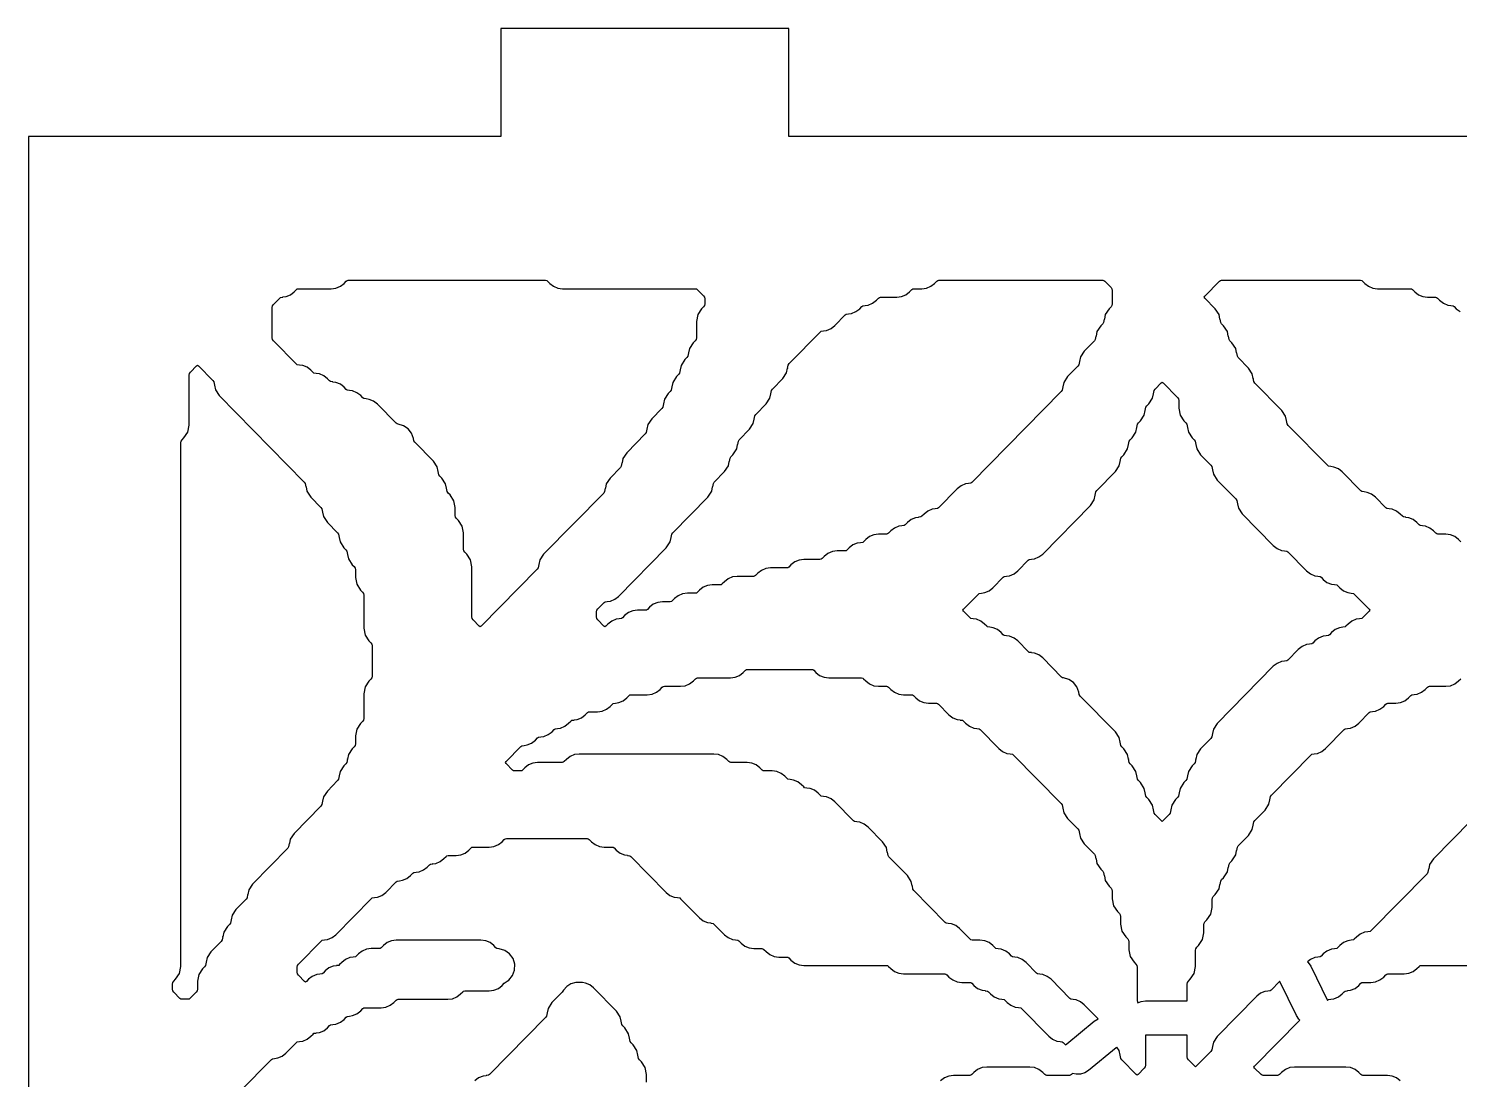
# Model space of a CAD drawing. Header units: millimetres. Extents: x 10 to 410, y 18 to 283.
# Drawn here: x 148 to 187.78, y 253.77 to 283 of the extents above; entities that cross this region are included whole.
import ezdxf

# ---------------------------------------------------------------- set-up
doc = ezdxf.new("R2010")
doc.units = ezdxf.units.MM
doc.layers.add('CUT', color=1, linetype='Continuous')

msp = doc.modelspace()

# ---------------------------------------------------------------- linework, layer by layer
at = {"layer": 'CUT'}
for points in [[(198.134, 280), (198.134, 283), (190.134, 283), (190.134, 280), (169.134, 280), (169.134, 283), (161.134, 283), (161.134, 280), (148, 280), (148, 160), (161.134, 160), (161.134, 157), (169.134, 157), (169.134, 160), (190.134, 160), (190.134, 157), (198.134, 157), (198.134, 160), (211.2679, 160), (211.2679, 280)], [(156.7719, 275.9142), (156.833, 275.9764), (156.8579, 275.9958), (156.8893, 276), (162.373, 276), (162.4043, 275.9958), (162.4293, 275.9764), (162.4904, 275.9142), (162.5945, 275.8331), (162.7162, 275.7821), (162.847, 275.7647), (166.5354, 275.7647), (166.5668, 275.7605), (166.5918, 275.7411), (166.7657, 275.5641), (166.7909, 275.5258), (166.7998, 275.4807), (166.7998, 275.3428), (166.7909, 275.2977), (166.7657, 275.2594), (166.7119, 275.2047), (166.6058, 275.0436), (166.5685, 274.8543), (166.5685, 274.4016), (166.5597, 274.3566), (166.5344, 274.3182), (166.4807, 274.2635), (166.3745, 274.1024), (166.3501, 273.9782), (166.3467, 273.9788), (166.3284, 273.886), (166.3032, 273.8476), (166.2494, 273.793), (166.1433, 273.6318), (166.1188, 273.5076), (166.1154, 273.5082), (166.0972, 273.4154), (166.0719, 273.377), (166.0182, 273.3224), (165.912, 273.1612), (165.8876, 273.037), (165.8842, 273.0377), (165.8659, 272.9448), (165.8407, 272.9064), (165.7869, 272.8518), (165.6808, 272.6906), (165.6564, 272.5664), (165.6529, 272.5671), (165.6347, 272.4742), (165.6094, 272.4359), (165.3245, 272.1459), (165.2183, 271.9848), (165.1939, 271.8605), (165.1905, 271.8612), (165.1722, 271.7683), (165.1469, 271.73), (164.6307, 271.2047), (164.5246, 271.0436), (164.5001, 270.9193), (164.4967, 270.92), (164.4785, 270.8272), (164.4532, 270.7888), (164.1682, 270.4988), (164.0621, 270.3377), (164.0376, 270.2135), (164.0342, 270.2141), (164.016, 270.1213), (163.9907, 270.0829), (162.3182, 268.3812), (162.2121, 268.2201), (162.1877, 268.0958), (162.1842, 268.0965), (162.166, 268.0036), (162.1407, 267.9653), (160.584, 266.3813), (160.5561, 266.3608), (160.5282, 266.3813), (160.359, 266.5535), (160.3337, 266.5919), (160.3249, 266.6369), (160.3249, 268.0307), (160.2876, 268.2201), (160.1815, 268.3812), (160.1278, 268.4359), (160.1025, 268.4742), (160.0936, 268.5193), (160.0936, 268.9719), (160.0564, 269.1612), (159.9502, 269.3224), (159.8965, 269.377), (159.8712, 269.4154), (159.8624, 269.4605), (159.8624, 269.6778), (159.8252, 269.8671), (159.719, 270.0283), (159.6653, 270.0829), (159.64, 270.1213), (159.6217, 270.2141), (159.6183, 270.2135), (159.5939, 270.3377), (159.4877, 270.4988), (159.434, 270.5535), (159.4088, 270.5919), (159.3905, 270.6847), (159.3871, 270.684), (159.3627, 270.8083), (159.2565, 270.9694), (158.7403, 271.4947), (158.715, 271.533), (158.7017, 271.6008), (158.6486, 271.7463), (158.5535, 271.8687), (158.4256, 271.956), (158.2771, 272), (158.2454, 272.0042), (158.2204, 272.0236), (157.6969, 272.5564), (157.5928, 272.6374), (157.4711, 272.6885), (157.3845, 272.7), (157.3847, 272.7015), (157.3204, 272.7101), (157.2954, 272.7295), (157.2344, 272.7916), (157.1303, 272.8727), (157.0086, 272.9238), (156.922, 272.9353), (156.9222, 272.9368), (156.8579, 272.9454), (156.833, 272.9648), (156.7719, 273.0269), (156.6678, 273.108), (156.5461, 273.1591), (156.4595, 273.1706), (156.4597, 273.1721), (156.3954, 273.1806), (156.3705, 273.2001), (156.3094, 273.2622), (156.2053, 273.3433), (156.0836, 273.3944), (155.997, 273.4059), (155.9972, 273.4074), (155.9329, 273.4159), (155.908, 273.4354), (155.8469, 273.4975), (155.7428, 273.5786), (155.6211, 273.6296), (155.5345, 273.6412), (155.5347, 273.6427), (155.4705, 273.6512), (155.4455, 273.6707), (154.8091, 274.3182), (154.7838, 274.3566), (154.775, 274.4016), (154.775, 275.2454), (154.7838, 275.2905), (154.8091, 275.3288), (154.983, 275.5058), (155.008, 275.5252), (155.0722, 275.5338), (155.072, 275.5353), (155.1586, 275.5468), (155.2803, 275.5979), (155.3844, 275.6789), (155.4455, 275.7411), (155.4705, 275.7605), (155.5018, 275.7647), (156.4153, 275.7647), (156.5461, 275.7821), (156.6678, 275.8331)], [(164.1772, 267.0762), (164.2989, 267.1273), (164.403, 267.2084), (165.7314, 268.56), (165.8376, 268.7211), (165.862, 268.8454), (165.8654, 268.8447), (165.8837, 268.9375), (165.9089, 268.9759), (166.8876, 269.9717), (166.9938, 270.1329), (167.0182, 270.2571), (167.0216, 270.2565), (167.0399, 270.3493), (167.0652, 270.3877), (167.3501, 270.6776), (167.4563, 270.8388), (167.4807, 270.963), (167.4841, 270.9623), (167.5024, 271.0552), (167.5277, 271.0936), (167.5814, 271.1482), (167.6875, 271.3094), (167.712, 271.4336), (167.7154, 271.4329), (167.7336, 271.5258), (167.7589, 271.5641), (168.0439, 271.8541), (168.15, 272.0152), (168.1745, 272.1395), (168.1779, 272.1388), (168.1961, 272.2317), (168.2214, 272.27), (168.5064, 272.56), (168.6125, 272.7211), (168.637, 272.8454), (168.6404, 272.8447), (168.6586, 272.9375), (168.6839, 272.9759), (168.9689, 273.2659), (169.075, 273.427), (169.0995, 273.5512), (169.1029, 273.5506), (169.1211, 273.6434), (169.1464, 273.6818), (170.014, 274.5646), (170.039, 274.5841), (170.1032, 274.5926), (170.103, 274.5941), (170.1896, 274.6056), (170.3113, 274.6567), (170.4154, 274.7378), (170.7078, 275.0352), (170.7327, 275.0546), (170.797, 275.0632), (170.7968, 275.0647), (170.8834, 275.0762), (171.0051, 275.1273), (171.1092, 275.2084), (171.1702, 275.2705), (171.1952, 275.2899), (171.2595, 275.2985), (171.2593, 275.3), (171.3459, 275.3115), (171.4676, 275.3626), (171.5717, 275.4436), (171.6327, 275.5058), (171.6577, 275.5252), (171.6891, 275.5294), (172.1401, 275.5294), (172.2709, 275.5468), (172.3926, 275.5979), (172.4967, 275.6789), (172.5577, 275.7411), (172.5827, 275.7605), (172.6141, 275.7647), (172.8338, 275.7647), (172.9646, 275.7821), (173.0863, 275.8331), (173.1904, 275.9142), (173.2515, 275.9764), (173.2764, 275.9958), (173.3078, 276), (177.8665, 276), (177.8979, 275.9958), (177.9229, 275.9764), (178.0967, 275.7994), (178.122, 275.7611), (178.1309, 275.716), (178.1309, 275.3428), (178.122, 275.2977), (178.0967, 275.2594), (178.043, 275.2047), (177.9369, 275.0436), (177.9124, 274.9193), (177.909, 274.92), (177.8908, 274.8272), (177.8655, 274.7888), (177.8118, 274.7341), (177.7056, 274.573), (177.6812, 274.4488), (177.6778, 274.4494), (177.6595, 274.3566), (177.6342, 274.3182), (177.3493, 274.0283), (177.2431, 273.8671), (177.2187, 273.7429), (177.2153, 273.7435), (177.197, 273.6507), (177.1717, 273.6123), (176.8868, 273.3224), (176.7806, 273.1612), (176.7562, 273.037), (176.7528, 273.0377), (176.7345, 272.9448), (176.7093, 272.9064), (174.2229, 270.3766), (174.1979, 270.3571), (174.1337, 270.3486), (174.1339, 270.3471), (174.0473, 270.3355), (173.9256, 270.2845), (173.8215, 270.2034), (173.2979, 269.6707), (173.2729, 269.6512), (173.2087, 269.6427), (173.2089, 269.6412), (173.1223, 269.6296), (173.0006, 269.5786), (172.8965, 269.4975), (172.8354, 269.4354), (172.8104, 269.4159), (172.7462, 269.4074), (172.7464, 269.4059), (172.6598, 269.3944), (172.5381, 269.3433), (172.434, 269.2622), (172.3729, 269.2001), (172.348, 269.1806), (172.2837, 269.1721), (172.2839, 269.1706), (172.1973, 269.1591), (172.0756, 269.108), (171.9715, 269.0269), (171.9104, 268.9648), (171.8855, 268.9454), (171.8541, 268.9412), (171.6344, 268.9412), (171.5036, 268.9238), (171.3819, 268.8727), (171.2778, 268.7916), (171.2167, 268.7295), (171.1917, 268.7101), (171.1275, 268.7015), (171.1277, 268.7), (171.0411, 268.6885), (170.9194, 268.6374), (170.8153, 268.5564), (170.7542, 268.4942), (170.7292, 268.4748), (170.6978, 268.4706), (170.4781, 268.4706), (170.3473, 268.4532), (170.2256, 268.4021), (170.1215, 268.3211), (170.0605, 268.2589), (170.0355, 268.2395), (170.0041, 268.2353), (169.5532, 268.2353), (169.4223, 268.2179), (169.3007, 268.1669), (169.1965, 268.0858), (169.1355, 268.0236), (169.1105, 268.0042), (169.0791, 268), (168.6282, 268), (168.4974, 267.9826), (168.3757, 267.9316), (168.2716, 267.8505), (168.2105, 267.7883), (168.1855, 267.7689), (168.1541, 267.7647), (167.7032, 267.7647), (167.5724, 267.7473), (167.4507, 267.6963), (167.3466, 267.6152), (167.2855, 267.553), (167.2605, 267.5336), (167.2291, 267.5294), (167.0094, 267.5294), (166.8786, 267.512), (166.7569, 267.461), (166.6528, 267.3799), (166.5918, 267.3177), (166.5668, 267.2983), (166.5354, 267.2941), (166.3157, 267.2941), (166.1849, 267.2767), (166.0632, 267.2257), (165.9591, 267.1446), (165.898, 267.0825), (165.873, 267.063), (165.8417, 267.0588), (165.622, 267.0588), (165.4912, 267.0414), (165.3695, 266.9904), (165.2654, 266.9093), (165.2043, 266.8472), (165.1793, 266.8277), (165.1479, 266.8235), (164.9282, 266.8235), (164.7974, 266.8061), (164.6757, 266.7551), (164.5716, 266.674), (164.5105, 266.6119), (164.4856, 266.5924), (164.4213, 266.5839), (164.4215, 266.5824), (164.3349, 266.5708), (164.2132, 266.5198), (164.1091, 266.4387), (164.0527, 266.3813), (164.0248, 266.3608), (163.9969, 266.3813), (163.8277, 266.5535), (163.8024, 266.5919), (163.7936, 266.6369), (163.7936, 266.7748), (163.8024, 266.8199), (163.8277, 266.8583), (164.0016, 267.0352), (164.0266, 267.0546), (164.0908, 267.0632), (164.0906, 267.0647)], [(152.2401, 271.5258), (152.2654, 271.5641), (152.3191, 271.6188), (152.4253, 271.7799), (152.4625, 271.9693), (152.4625, 273.3631), (152.4714, 273.4081), (152.4966, 273.4465), (152.6659, 273.6187), (152.6937, 273.6392), (152.7216, 273.6187), (153.1221, 273.2112), (153.1474, 273.1728), (153.1656, 273.08), (153.169, 273.0807), (153.1935, 272.9564), (153.2996, 272.7953), (155.6658, 270.3877), (155.6911, 270.3493), (155.7093, 270.2565), (155.7127, 270.2571), (155.7372, 270.1329), (155.8433, 269.9717), (156.1283, 269.6818), (156.1536, 269.6434), (156.1718, 269.5506), (156.1752, 269.5512), (156.1997, 269.427), (156.3058, 269.2659), (156.5908, 268.9759), (156.6161, 268.9375), (156.6343, 268.8447), (156.6377, 268.8454), (156.6622, 268.7211), (156.7683, 268.56), (156.822, 268.5053), (156.8473, 268.467), (156.8656, 268.3741), (156.869, 268.3748), (156.8934, 268.2505), (156.9996, 268.0894), (157.0533, 268.0347), (157.0786, 267.9964), (157.0874, 267.9513), (157.0874, 267.734), (157.1247, 267.5446), (157.2308, 267.3835), (157.2845, 267.3288), (157.3098, 267.2905), (157.3187, 267.2454), (157.3187, 266.3222), (157.3559, 266.1329), (157.4621, 265.9717), (157.5158, 265.9171), (157.5411, 265.8787), (157.5499, 265.8337), (157.5499, 264.9899), (157.5411, 264.9448), (157.5158, 264.9064), (157.4621, 264.8518), (157.3559, 264.6906), (157.3187, 264.5013), (157.3187, 263.8134), (157.3098, 263.7683), (157.2845, 263.73), (157.2308, 263.6753), (157.1247, 263.5142), (157.0874, 263.3248), (157.0874, 263.1075), (157.0786, 263.0625), (157.0533, 263.0241), (156.9996, 262.9694), (156.8934, 262.8083), (156.869, 262.684), (156.8656, 262.6847), (156.8473, 262.5919), (156.822, 262.5535), (156.7683, 262.4988), (156.6622, 262.3377), (156.6377, 262.2135), (156.6343, 262.2141), (156.6161, 262.1213), (156.5908, 262.0829), (156.3058, 261.793), (156.1997, 261.6318), (156.1752, 261.5076), (156.1718, 261.5082), (156.1536, 261.4154), (156.1283, 261.377), (155.3808, 260.6165), (155.2747, 260.4554), (155.2503, 260.3311), (155.2469, 260.3318), (155.2286, 260.2389), (155.2033, 260.2006), (154.2246, 259.2047), (154.1185, 259.0436), (154.094, 258.9193), (154.0906, 258.92), (154.0724, 258.8272), (154.0471, 258.7888), (153.7621, 258.4988), (153.656, 258.3377), (153.6315, 258.2135), (153.6281, 258.2141), (153.6099, 258.1213), (153.5846, 258.0829), (153.5309, 258.0283), (153.4247, 257.8671), (153.4003, 257.7429), (153.3969, 257.7435), (153.3786, 257.6507), (153.3533, 257.6123), (153.0684, 257.3224), (152.9622, 257.1612), (152.9378, 257.037), (152.9344, 257.0377), (152.9161, 256.9448), (152.8909, 256.9064), (152.8371, 256.8518), (152.731, 256.6906), (152.6937, 256.5013), (152.6937, 256.284), (152.6849, 256.2389), (152.6596, 256.2006), (152.4857, 256.0236), (152.4607, 256.0042), (152.4294, 256), (152.2644, 256), (152.233, 256.0042), (152.208, 256.0236), (152.0341, 256.2006), (152.0089, 256.2389), (152, 256.284), (152, 256.4219), (152.0089, 256.467), (152.0341, 256.5053), (152.0879, 256.56), (152.194, 256.7211), (152.2312, 256.9105), (152.2312, 271.4807)], [(175.1904, 267.7706), (175.2771, 267.7821), (175.3988, 267.8331), (175.5029, 267.9142), (175.7952, 268.2117), (175.8202, 268.2311), (175.8844, 268.2397), (175.8842, 268.2412), (175.9708, 268.2527), (176.0925, 268.3037), (176.1966, 268.3848), (177.525, 269.7365), (177.6311, 269.8976), (177.6556, 270.0218), (177.659, 270.0212), (177.6772, 270.114), (177.7025, 270.1524), (178.2187, 270.6776), (178.3249, 270.8388), (178.3493, 270.963), (178.3527, 270.9623), (178.371, 271.0552), (178.3963, 271.0936), (178.45, 271.1482), (178.5561, 271.3094), (178.5806, 271.4336), (178.584, 271.4329), (178.6022, 271.5258), (178.6275, 271.5641), (178.6812, 271.6188), (178.7874, 271.7799), (178.8118, 271.9042), (178.8152, 271.9035), (178.8335, 271.9964), (178.8587, 272.0347), (178.9125, 272.0894), (179.0186, 272.2505), (179.0431, 272.3748), (179.0465, 272.3741), (179.0647, 272.467), (179.09, 272.5053), (179.1437, 272.56), (179.2499, 272.7211), (179.2743, 272.8454), (179.2777, 272.8447), (179.296, 272.9375), (179.3212, 272.9759), (179.4905, 273.1481), (179.5184, 273.1687), (179.5462, 273.1481), (179.9467, 272.7406), (179.972, 272.7023), (179.9808, 272.6572), (179.9808, 272.4399), (180.0181, 272.2505), (180.1242, 272.0894), (180.178, 272.0347), (180.2032, 271.9964), (180.2215, 271.9035), (180.2249, 271.9042), (180.2493, 271.7799), (180.3555, 271.6188), (180.4092, 271.5641), (180.4345, 271.5258), (180.4527, 271.4329), (180.4561, 271.4336), (180.4806, 271.3094), (180.5867, 271.1482), (180.8717, 270.8583), (180.897, 270.8199), (180.9152, 270.727), (180.9186, 270.7277), (180.9431, 270.6035), (181.0492, 270.4423), (181.5654, 269.9171), (181.5907, 269.8787), (181.609, 269.7859), (181.6124, 269.7865), (181.6368, 269.6623), (181.743, 269.5012), (182.6088, 268.6201), (182.713, 268.539), (182.8347, 268.488), (182.9213, 268.4765), (182.9211, 268.475), (182.9853, 268.4664), (183.0103, 268.447), (183.5338, 267.9142), (183.6379, 267.8331), (183.7596, 267.7821), (183.8463, 267.7706), (183.8461, 267.7691), (183.9103, 267.7605), (183.9353, 267.7411), (183.9963, 267.6789), (184.1004, 267.5979), (184.2221, 267.5468), (184.3088, 267.5353), (184.3086, 267.5338), (184.3728, 267.5252), (184.3978, 267.5058), (184.4588, 267.4436), (184.5629, 267.3626), (184.6846, 267.3115), (184.7712, 267.3), (184.771, 267.2985), (184.8353, 267.2899), (184.8602, 267.2705), (185.2722, 266.8513), (185.2921, 266.8235), (185.2722, 266.7958), (185.0915, 266.6119), (185.0665, 266.5924), (185.0023, 266.5839), (185.0025, 266.5824), (184.9159, 266.5708), (184.7942, 266.5198), (184.6901, 266.4387), (184.629, 266.3766), (184.604, 266.3571), (184.5398, 266.3486), (184.54, 266.3471), (184.4534, 266.3355), (184.3317, 266.2845), (184.2276, 266.2034), (184.1665, 266.1413), (184.1415, 266.1218), (184.0773, 266.1133), (184.0775, 266.1118), (183.9909, 266.1002), (183.8692, 266.0492), (183.7651, 265.9681), (183.704, 265.906), (183.679, 265.8865), (183.6148, 265.878), (183.615, 265.8765), (183.5284, 265.8649), (183.4067, 265.8139), (183.3026, 265.7328), (183.0103, 265.4354), (182.9853, 265.4159), (182.9211, 265.4074), (182.9213, 265.4059), (182.8347, 265.3944), (182.713, 265.3433), (182.6088, 265.2622), (181.0492, 263.6753), (180.9431, 263.5142), (180.9186, 263.3899), (180.9152, 263.3906), (180.897, 263.2977), (180.8717, 263.2594), (180.5867, 262.9694), (180.4806, 262.8083), (180.4561, 262.684), (180.4527, 262.6847), (180.4345, 262.5919), (180.4092, 262.5535), (180.3555, 262.4988), (180.2493, 262.3377), (180.2249, 262.2135), (180.2215, 262.2141), (180.2032, 262.1213), (180.178, 262.0829), (180.1242, 262.0283), (180.0181, 261.8671), (179.9936, 261.7429), (179.9902, 261.7435), (179.972, 261.6507), (179.9467, 261.6123), (179.893, 261.5577), (179.7868, 261.3965), (179.7624, 261.2723), (179.759, 261.273), (179.7407, 261.1801), (179.7155, 261.1417), (179.5462, 260.9696), (179.5184, 260.949), (179.4905, 260.9696), (179.3212, 261.1417), (179.296, 261.1801), (179.2777, 261.273), (179.2743, 261.2723), (179.2499, 261.3965), (179.1437, 261.5577), (179.09, 261.6123), (179.0647, 261.6507), (179.0465, 261.7435), (179.0431, 261.7429), (179.0186, 261.8671), (178.9125, 262.0283), (178.8587, 262.0829), (178.8335, 262.1213), (178.8152, 262.2141), (178.8118, 262.2135), (178.7874, 262.3377), (178.6812, 262.4988), (178.6275, 262.5535), (178.6022, 262.5919), (178.584, 262.6847), (178.5806, 262.684), (178.5561, 262.8083), (178.45, 262.9694), (178.3963, 263.0241), (178.371, 263.0625), (178.3527, 263.1553), (178.3493, 263.1546), (178.3249, 263.2789), (178.2187, 263.44), (177.24, 264.4359), (177.2147, 264.4742), (177.2014, 264.542), (177.1483, 264.6875), (177.0533, 264.8098), (176.9253, 264.8972), (176.7768, 264.9411), (176.7451, 264.9454), (176.7202, 264.9648), (176.1966, 265.4975), (176.0925, 265.5786), (175.9708, 265.6296), (175.8842, 265.6412), (175.8844, 265.6427), (175.8202, 265.6512), (175.7952, 265.6707), (175.5029, 265.9681), (175.3988, 266.0492), (175.2771, 266.1002), (175.1904, 266.1118), (175.1906, 266.1133), (175.1264, 266.1218), (175.1014, 266.1413), (175.0404, 266.2034), (174.9363, 266.2845), (174.8146, 266.3355), (174.728, 266.3471), (174.7282, 266.3486), (174.6639, 266.3571), (174.6389, 266.3766), (174.5779, 266.4387), (174.4738, 266.5198), (174.3521, 266.5708), (174.2655, 266.5824), (174.2657, 266.5839), (174.2014, 266.5924), (174.1765, 266.6119), (173.9957, 266.7958), (173.9758, 266.8235), (173.9957, 266.8513), (174.4077, 267.2705), (174.4327, 267.2899), (174.4969, 267.2985), (174.4967, 267.3), (174.5833, 267.3115), (174.705, 267.3626), (174.8091, 267.4436), (175.1014, 267.7411), (175.1264, 267.7605), (175.1906, 267.7691)]]:
    msp.add_lwpolyline(points, close=True, dxfattribs=at)
for points in [[(187.82, 268.7295), (187.7589, 268.7916), (187.6548, 268.8727), (187.5331, 268.9238), (187.4023, 268.9412), (187.1826, 268.9412), (187.1512, 268.9454), (187.1263, 268.9648), (187.0652, 269.0269), (186.9611, 269.108), (186.8394, 269.1591), (186.7528, 269.1706), (186.753, 269.1721), (186.6887, 269.1806), (186.6638, 269.2001), (186.6027, 269.2622), (186.4986, 269.3433), (186.3769, 269.3944), (186.2903, 269.4059), (186.2905, 269.4074), (186.2263, 269.4159), (186.2013, 269.4354), (186.1402, 269.4975), (186.0361, 269.5786), (185.9144, 269.6296), (185.8278, 269.6412), (185.828, 269.6427), (185.7638, 269.6512), (185.7388, 269.6707), (185.4465, 269.9681), (185.3424, 270.0492), (185.2207, 270.1002), (185.134, 270.1118), (185.1343, 270.1133), (185.07, 270.1218), (185.045, 270.1413), (184.5215, 270.674), (184.4174, 270.7551), (184.2957, 270.8061), (184.2091, 270.8176), (184.2093, 270.8192), (184.145, 270.8277), (184.1201, 270.8472), (183.0212, 271.9653), (182.9959, 272.0036), (182.9777, 272.0965), (182.9743, 272.0958), (182.9498, 272.2201), (182.8437, 272.3812), (182.0962, 273.1417), (182.0709, 273.1801), (182.0527, 273.273), (182.0493, 273.2723), (182.0248, 273.3965), (181.9187, 273.5577), (181.6337, 273.8476), (181.6084, 273.886), (181.5902, 273.9788), (181.5868, 273.9782), (181.5623, 274.1024), (181.4562, 274.2635), (181.4025, 274.3182), (181.3772, 274.3566), (181.3589, 274.4494), (181.3555, 274.4488), (181.3311, 274.573), (181.2249, 274.7341), (181.1712, 274.7888), (181.1459, 274.8272), (181.1277, 274.92), (181.1243, 274.9193), (181.0998, 275.0436), (180.9937, 275.2047), (180.7019, 275.5017), (180.682, 275.5294), (180.7019, 275.5572), (181.1139, 275.9764), (181.1388, 275.9958), (181.1702, 276), (185.0351, 276), (185.0665, 275.9958), (185.0915, 275.9764), (185.1526, 275.9142), (185.2567, 275.8331), (185.3784, 275.7821), (185.5092, 275.7647), (186.4226, 275.7647), (186.454, 275.7605), (186.479, 275.7411), (186.54, 275.6789), (186.6441, 275.5979), (186.7658, 275.5468), (186.8966, 275.5294), (187.1164, 275.5294), (187.1477, 275.5252), (187.1727, 275.5058), (187.2338, 275.4436), (187.3379, 275.3626), (187.4596, 275.3115), (187.5462, 275.3), (187.546, 275.2985), (187.6102, 275.2899), (187.6352, 275.2705), (187.6963, 275.2084), (187.8004, 275.1273)], [(153.8841, 253.4465), (154.7517, 254.3293), (154.7767, 254.3488), (154.8409, 254.3573), (154.8407, 254.3588), (154.9274, 254.3704), (155.0491, 254.4214), (155.1532, 254.5025), (155.4455, 254.7999), (155.4705, 254.8194), (155.5347, 254.8279), (155.5345, 254.8294), (155.6211, 254.8409), (155.7428, 254.892), (155.8469, 254.9731), (155.908, 255.0352), (155.9329, 255.0546), (155.9972, 255.0632), (155.997, 255.0647), (156.0836, 255.0762), (156.2053, 255.1273), (156.3094, 255.2084), (156.3705, 255.2705), (156.3954, 255.2899), (156.4597, 255.2985), (156.4595, 255.3), (156.5461, 255.3115), (156.6678, 255.3626), (156.7719, 255.4436), (156.833, 255.5058), (156.8579, 255.5252), (156.9222, 255.5338), (156.922, 255.5353), (157.0086, 255.5468), (157.1303, 255.5979), (157.2344, 255.6789), (157.2954, 255.7411), (157.3204, 255.7605), (157.3518, 255.7647), (157.8028, 255.7647), (157.9336, 255.7821), (158.0553, 255.8331), (158.1594, 255.9142), (158.2204, 255.9764), (158.2454, 255.9958), (158.2768, 256), (159.6527, 256), (159.7835, 256.0174), (159.9052, 256.0684), (160.0093, 256.1495), (160.0704, 256.2117), (160.0954, 256.2311), (160.1268, 256.2353), (160.809, 256.2353), (160.9398, 256.2527), (161.0615, 256.3037), (161.1656, 256.3848), (161.2266, 256.447), (161.3046, 256.5077), (161.3514, 256.5371), (161.4541, 256.6632), (161.511, 256.8156), (161.5159, 256.9782), (161.4683, 257.1337), (161.3734, 257.2658), (161.2411, 257.3604), (161.0855, 257.4075), (161.0202, 257.4161), (160.9954, 257.4354), (160.9343, 257.4975), (160.8302, 257.5786), (160.7085, 257.6296), (160.5777, 257.6471), (158.2221, 257.6471), (158.0913, 257.6296), (157.9696, 257.5786), (157.8655, 257.4975), (157.8044, 257.4354), (157.7794, 257.4159), (157.748, 257.4118), (157.5283, 257.4118), (157.3975, 257.3944), (157.2758, 257.3433), (157.1717, 257.2622), (157.1107, 257.2001), (157.0857, 257.1806), (157.0214, 257.1721), (157.0216, 257.1706), (156.935, 257.1591), (156.8133, 257.108), (156.7092, 257.0269), (156.6482, 256.9648), (156.6232, 256.9454), (156.559, 256.9368), (156.5592, 256.9353), (156.4725, 256.9238), (156.3508, 256.8727), (156.2467, 256.7916), (156.1857, 256.7295), (156.1607, 256.7101), (156.0965, 256.7015), (156.0967, 256.7), (156.01, 256.6885), (155.8883, 256.6374), (155.7842, 256.5564), (155.7278, 256.499), (155.6999, 256.4784), (155.6721, 256.499), (155.5028, 256.6712), (155.4776, 256.7095), (155.4687, 256.7546), (155.4687, 256.8925), (155.4776, 256.9375), (155.5028, 256.9759), (156.1392, 257.6234), (156.1642, 257.6429), (156.2284, 257.6514), (156.2282, 257.6529), (156.3148, 257.6645), (156.4365, 257.7155), (156.5406, 257.7966), (157.5267, 258.7999), (157.5517, 258.8194), (157.6159, 258.8279), (157.6157, 258.8294), (157.7023, 258.8409), (157.824, 258.892), (157.9281, 258.9731), (158.2204, 259.2705), (158.2454, 259.2899), (158.3096, 259.2985), (158.3094, 259.3), (158.3961, 259.3115), (158.5178, 259.3626), (158.6219, 259.4436), (158.6829, 259.5058), (158.7079, 259.5252), (158.7721, 259.5338), (158.7719, 259.5353), (158.8586, 259.5468), (158.9802, 259.5979), (159.0844, 259.6789), (159.1454, 259.7411), (159.1704, 259.7605), (159.2346, 259.7691), (159.2344, 259.7706), (159.321, 259.7821), (159.4427, 259.8331), (159.5468, 259.9142), (159.6079, 259.9764), (159.6329, 259.9958), (159.6643, 260), (159.884, 260), (160.0148, 260.0174), (160.1365, 260.0684), (160.2406, 260.1495), (160.3017, 260.2117), (160.3266, 260.2311), (160.358, 260.2353), (160.809, 260.2353), (160.9398, 260.2527), (161.0615, 260.3037), (161.1656, 260.3848), (161.2266, 260.447), (161.2516, 260.4664), (161.283, 260.4706), (163.5292, 260.4706), (163.5606, 260.4664), (163.5856, 260.447), (163.6466, 260.3848), (163.7507, 260.3037), (163.8724, 260.2527), (164.0032, 260.2353), (164.2229, 260.2353), (164.2543, 260.2311), (164.2793, 260.2117), (164.3404, 260.1495), (164.4445, 260.0684), (164.5662, 260.0174), (164.6528, 260.0059), (164.6526, 260.0044), (164.7168, 259.9958), (164.7418, 259.9764), (165.7278, 258.9731), (165.832, 258.892), (165.9536, 258.8409), (166.0403, 258.8294), (166.0401, 258.8279), (166.1043, 258.8194), (166.1293, 258.7999), (166.6528, 258.2672), (166.7569, 258.1861), (166.8786, 258.1351), (166.9653, 258.1235), (166.9651, 258.122), (167.0293, 258.1135), (167.0543, 258.094), (167.3466, 257.7966), (167.4507, 257.7155), (167.5724, 257.6645), (167.659, 257.6529), (167.6588, 257.6514), (167.723, 257.6429), (167.748, 257.6234), (167.8091, 257.5613), (167.9132, 257.4802), (168.0349, 257.4292), (168.1657, 257.4118), (168.3854, 257.4118), (168.4168, 257.4076), (168.4417, 257.3881), (168.5028, 257.326), (168.6069, 257.2449), (168.7286, 257.1939), (168.8594, 257.1765), (169.0791, 257.1765), (169.1105, 257.1723), (169.1355, 257.1528), (169.1965, 257.0907), (169.3007, 257.0096), (169.4223, 256.9586), (169.5532, 256.9412), (171.8541, 256.9412), (171.8855, 256.937), (171.9104, 256.9175), (171.9715, 256.8554), (172.0756, 256.7743), (172.1973, 256.7233), (172.3281, 256.7059), (173.4728, 256.7059), (173.5042, 256.7017), (173.5292, 256.6823), (173.5902, 256.6201), (173.6943, 256.539), (173.816, 256.488), (173.9468, 256.4706), (174.1665, 256.4706), (174.1979, 256.4664), (174.2229, 256.447), (174.284, 256.3848), (174.3881, 256.3037), (174.5098, 256.2527), (174.5964, 256.2412), (174.5962, 256.2397), (174.6604, 256.2311), (174.6854, 256.2117), (174.7465, 256.1495), (174.8506, 256.0684), (174.9723, 256.0174), (175.0589, 256.0059), (175.0587, 256.0044), (175.1229, 255.9958), (175.1479, 255.9764), (175.209, 255.9142), (175.3131, 255.8331), (175.4348, 255.7821), (175.5214, 255.7706), (175.5212, 255.7691), (175.5854, 255.7605), (175.6104, 255.7411), (176.3652, 254.9731), (176.4693, 254.892), (176.591, 254.8409), (176.6776, 254.8294), (176.6774, 254.8279), (176.7416, 254.8194), (176.7666, 254.7999), (176.8346, 254.7308), (176.8664, 254.7647), (177.6313, 255.3903), (177.7378, 255.4562), (177.7397, 255.4568), (177.3528, 255.8505), (177.2487, 255.9316), (177.127, 255.9826), (177.0404, 255.9941), (177.0406, 255.9956), (176.9764, 256.0042), (176.9514, 256.0236), (176.4279, 256.5564), (176.3237, 256.6374), (176.2021, 256.6885), (176.1154, 256.7), (176.1156, 256.7015), (176.0514, 256.7101), (176.0264, 256.7295), (175.7341, 257.0269), (175.63, 257.108), (175.5083, 257.1591), (175.4217, 257.1706), (175.4219, 257.1721), (175.3577, 257.1806), (175.3327, 257.2001), (175.2716, 257.2622), (175.1675, 257.3433), (175.0458, 257.3944), (174.9592, 257.4059), (174.9594, 257.4074), (174.8952, 257.4159), (174.8702, 257.4354), (174.8091, 257.4975), (174.705, 257.5786), (174.5833, 257.6296), (174.4525, 257.6471), (174.2328, 257.6471), (174.2014, 257.6512), (174.1765, 257.6707), (173.8841, 257.9681), (173.78, 258.0492), (173.6583, 258.1002), (173.5717, 258.1118), (173.5719, 258.1133), (173.5077, 258.1218), (173.4827, 258.1413), (172.6151, 259.0241), (172.5898, 259.0625), (172.5716, 259.1553), (172.5682, 259.1546), (172.5437, 259.2789), (172.4376, 259.44), (171.9213, 259.9653), (171.8961, 260.0036), (171.8778, 260.0965), (171.8744, 260.0958), (171.85, 260.2201), (171.7438, 260.3812), (171.3404, 260.7916), (171.2363, 260.8727), (171.1146, 260.9238), (171.028, 260.9353), (171.0282, 260.9368), (170.964, 260.9454), (170.939, 260.9648), (170.4154, 261.4975), (170.3113, 261.5786), (170.1896, 261.6296), (170.103, 261.6412), (170.1032, 261.6427), (170.039, 261.6512), (170.014, 261.6707), (169.9529, 261.7328), (169.8488, 261.8139), (169.7271, 261.8649), (169.6405, 261.8765), (169.6407, 261.878), (169.5765, 261.8865), (169.5515, 261.906), (169.4905, 261.9681), (169.3863, 262.0492), (169.2647, 262.1002), (169.178, 262.1118), (169.1782, 262.1133), (169.114, 262.1218), (169.089, 262.1413), (169.028, 262.2034), (168.9239, 262.2845), (168.8022, 262.3355), (168.6714, 262.3529), (168.4516, 262.3529), (168.4203, 262.3571), (168.3953, 262.3766), (168.3342, 262.4387), (168.2301, 262.5198), (168.1084, 262.5708), (167.9776, 262.5882), (167.5267, 262.5882), (167.4953, 262.5924), (167.4703, 262.6119), (167.4092, 262.674), (167.3051, 262.7551), (167.1834, 262.8061), (167.0526, 262.8235), (163.3095, 262.8235), (163.1787, 262.8061), (163.057, 262.7551), (162.9529, 262.674), (162.8918, 262.6119), (162.8668, 262.5924), (162.8355, 262.5882), (162.1533, 262.5882), (162.0225, 262.5708), (161.9008, 262.5198), (161.7967, 262.4387), (161.7356, 262.3766), (161.7106, 262.3571), (161.6792, 262.3529), (161.5142, 262.3529), (161.4829, 262.3571), (161.4579, 262.3766), (161.2771, 262.5605), (161.2573, 262.5882), (161.2771, 262.616), (161.6891, 263.0352), (161.7141, 263.0546), (161.7783, 263.0632), (161.7781, 263.0647), (161.8648, 263.0762), (161.9865, 263.1273), (162.0906, 263.2084), (162.1516, 263.2705), (162.1766, 263.2899), (162.2408, 263.2985), (162.2406, 263.3), (162.3273, 263.3115), (162.4489, 263.3626), (162.5531, 263.4436), (162.6141, 263.5058), (162.6391, 263.5252), (162.7033, 263.5338), (162.7031, 263.5353), (162.7897, 263.5468), (162.9114, 263.5979), (163.0155, 263.6789), (163.0766, 263.7411), (163.1016, 263.7605), (163.1658, 263.7691), (163.1656, 263.7706), (163.2522, 263.7821), (163.3739, 263.8331), (163.478, 263.9142), (163.5391, 263.9764), (163.5641, 263.9958), (163.5955, 264), (163.8152, 264), (163.946, 264.0174), (164.0677, 264.0684), (164.1718, 264.1495), (164.2328, 264.2117), (164.2578, 264.2311), (164.3221, 264.2397), (164.3219, 264.2412), (164.4085, 264.2527), (164.5302, 264.3037), (164.6343, 264.3848), (164.6953, 264.447), (164.7203, 264.4664), (164.7517, 264.4706), (165.2027, 264.4706), (165.3335, 264.488), (165.4552, 264.539), (165.5593, 264.6201), (165.6203, 264.6823), (165.6453, 264.7017), (165.6767, 264.7059), (166.1276, 264.7059), (166.2584, 264.7233), (166.3801, 264.7743), (166.4842, 264.8554), (166.5453, 264.9175), (166.5703, 264.937), (166.6017, 264.9412), (167.5151, 264.9412), (167.6459, 264.9586), (167.7676, 265.0096), (167.8717, 265.0907), (167.9328, 265.1528), (167.9578, 265.1723), (167.9892, 265.1765), (169.7729, 265.1765), (169.8042, 265.1723), (169.8292, 265.1528), (169.8903, 265.0907), (169.9944, 265.0096), (170.1161, 264.9586), (170.2469, 264.9412), (171.1603, 264.9412), (171.1917, 264.937), (171.2167, 264.9175), (171.2778, 264.8554), (171.3819, 264.7743), (171.5036, 264.7233), (171.6344, 264.7059), (171.8541, 264.7059), (171.8855, 264.7017), (171.9104, 264.6823), (171.9715, 264.6201), (172.0756, 264.539), (172.1973, 264.488), (172.3281, 264.4706), (172.5478, 264.4706), (172.5792, 264.4664), (172.6042, 264.447), (172.6652, 264.3848), (172.7694, 264.3037), (172.891, 264.2527), (173.0219, 264.2353), (173.2416, 264.2353), (173.2729, 264.2311), (173.2979, 264.2117), (173.5902, 263.9142), (173.6943, 263.8331), (173.816, 263.7821), (173.9027, 263.7706), (173.9025, 263.7691), (173.9667, 263.7605), (173.9917, 263.7411), (174.0527, 263.6789), (174.1568, 263.5979), (174.2785, 263.5468), (174.3651, 263.5353), (174.3649, 263.5338), (174.4292, 263.5252), (174.4542, 263.5058), (174.9777, 262.9731), (175.0818, 262.892), (175.2035, 262.8409), (175.2901, 262.8294), (175.2899, 262.8279), (175.3542, 262.8194), (175.3791, 262.7999), (176.7093, 261.4465), (176.7345, 261.4081), (176.7528, 261.3153), (176.7562, 261.316), (176.7806, 261.1917), (176.8868, 261.0306), (177.1717, 260.7406), (177.197, 260.7023), (177.2153, 260.6094), (177.2187, 260.6101), (177.2431, 260.4858), (177.3493, 260.3247), (177.6342, 260.0347), (177.6595, 259.9964), (177.6778, 259.9035), (177.6812, 259.9042), (177.7056, 259.7799), (177.8118, 259.6188), (177.8655, 259.5641), (177.8908, 259.5258), (177.909, 259.4329), (177.9124, 259.4336), (177.9369, 259.3094), (178.043, 259.1482), (178.0967, 259.0936), (178.122, 259.0552), (178.1309, 259.0101), (178.1309, 258.7928), (178.1681, 258.6035), (178.2743, 258.4423), (178.328, 258.3877), (178.3533, 258.3493), (178.3621, 258.3042), (178.3621, 258.0869), (178.3994, 257.8976), (178.5055, 257.7365), (178.5592, 257.6818), (178.5845, 257.6434), (178.5934, 257.5984), (178.5934, 257.381), (178.6306, 257.1917), (178.7368, 257.0306), (178.7905, 256.9759), (178.8157, 256.9375), (178.8246, 256.8925), (178.8246, 255.9693), (178.8372, 255.9052), (178.9317, 255.9443), (179.0559, 255.9607), (180.2121, 255.9607), (180.2121, 256.4219), (180.221, 256.467), (180.2462, 256.5053), (180.2999, 256.56), (180.4061, 256.7211), (180.4433, 256.9105), (180.4433, 257.3631), (180.4522, 257.4081), (180.4775, 257.4465), (180.5312, 257.5012), (180.6373, 257.6623), (180.6746, 257.8516), (180.6746, 258.0689), (180.6834, 258.114), (180.7087, 258.1524), (180.7624, 258.207), (180.8686, 258.3682), (180.9058, 258.5575), (180.9058, 258.7748), (180.9147, 258.8199), (180.94, 258.8583), (180.9937, 258.9129), (181.0998, 259.0741), (181.1243, 259.1983), (181.1277, 259.1976), (181.1459, 259.2905), (181.1712, 259.3288), (181.2249, 259.3835), (181.3311, 259.5446), (181.3555, 259.6689), (181.3589, 259.6682), (181.3772, 259.7611), (181.4025, 259.7994), (181.4562, 259.8541), (181.5623, 260.0152), (181.5868, 260.1395), (181.5902, 260.1388), (181.6084, 260.2317), (181.6337, 260.27), (181.9187, 260.56), (182.0248, 260.7211), (182.0493, 260.8454), (182.0527, 260.8447), (182.0709, 260.9375), (182.0962, 260.9759), (182.3812, 261.2659), (182.4873, 261.427), (182.5118, 261.5512), (182.5152, 261.5506), (182.5334, 261.6434), (182.5587, 261.6818), (183.6576, 262.7999), (183.6825, 262.8194), (183.7468, 262.8279), (183.7466, 262.8294), (183.8332, 262.8409), (183.9549, 262.892), (184.059, 262.9731), (184.5826, 263.5058), (184.6075, 263.5252), (184.6718, 263.5338), (184.6716, 263.5353), (184.7582, 263.5468), (184.8799, 263.5979), (184.984, 263.6789), (185.2763, 263.9764), (185.3013, 263.9958), (185.3655, 264.0044), (185.3653, 264.0059), (185.4519, 264.0174), (185.5736, 264.0684), (185.6777, 264.1495), (185.7388, 264.2117), (185.7638, 264.2311), (185.7951, 264.2353), (186.0149, 264.2353), (186.1457, 264.2527), (186.2674, 264.3037), (186.3715, 264.3848), (186.4325, 264.447), (186.4575, 264.4664), (186.5217, 264.475), (186.5215, 264.4765), (186.6082, 264.488), (186.7298, 264.539), (186.834, 264.6201), (186.895, 264.6823), (186.92, 264.7017), (186.9514, 264.7059), (187.4023, 264.7059), (187.5331, 264.7233), (187.6548, 264.7743), (187.7589, 264.8554), (187.82, 264.9175)], [(188.6213, 261.4975), (187.0616, 259.9106), (186.9555, 259.7495), (186.931, 259.6252), (186.9276, 259.6259), (186.9094, 259.533), (186.8841, 259.4947), (185.3227, 257.906), (185.2978, 257.8865), (185.2335, 257.878), (185.2337, 257.8765), (185.1471, 257.8649), (185.0254, 257.8139), (184.9213, 257.7328), (184.8602, 257.6707), (184.8353, 257.6512), (184.771, 257.6427), (184.7712, 257.6412), (184.6846, 257.6296), (184.5629, 257.5786), (184.4588, 257.4975), (184.3978, 257.4354), (184.3728, 257.4159), (184.3086, 257.4074), (184.3088, 257.4059), (184.2221, 257.3944), (184.1004, 257.3433), (183.9963, 257.2622), (183.9353, 257.2001), (183.9103, 257.1806), (183.8461, 257.1721), (183.8463, 257.1706), (183.7596, 257.1591), (183.6379, 257.108), (183.5566, 257.0447), (183.578, 257.0259), (183.6474, 256.9216), (184.1134, 255.972), (184.114, 255.9702), (184.1201, 255.9764), (184.145, 255.9958), (184.2093, 256.0044), (184.2091, 256.0059), (184.2957, 256.0174), (184.4174, 256.0684), (184.5215, 256.1495), (184.5826, 256.2117), (184.6075, 256.2311), (184.6718, 256.2397), (184.6716, 256.2412), (184.7582, 256.2527), (184.8799, 256.3037), (184.984, 256.3848), (185.045, 256.447), (185.07, 256.4664), (185.1014, 256.4706), (185.3211, 256.4706), (185.4519, 256.488), (185.5736, 256.539), (185.6777, 256.6201), (185.7388, 256.6823), (185.7638, 256.7017), (185.7951, 256.7059), (186.2461, 256.7059), (186.3769, 256.7233), (186.4986, 256.7743), (186.6027, 256.8554), (186.6638, 256.9175), (186.6887, 256.937), (186.7201, 256.9412), (189.2523, 256.9412)], [(165.1811, 253.6958), (165.1811, 253.9131), (165.1438, 254.1024), (165.0377, 254.2635), (164.9839, 254.3182), (164.9587, 254.3566), (164.9404, 254.4494), (164.937, 254.4488), (164.9126, 254.573), (164.8064, 254.7341), (164.7527, 254.7888), (164.7274, 254.8272), (164.7092, 254.92), (164.7058, 254.9193), (164.6813, 255.0436), (164.5752, 255.2047), (164.5215, 255.2594), (164.4962, 255.2977), (164.4779, 255.3906), (164.4745, 255.3899), (164.4501, 255.5142), (164.3439, 255.6753), (163.7093, 256.3211), (163.6052, 256.4021), (163.4835, 256.4532), (163.3969, 256.4647), (163.3971, 256.4662), (163.3517, 256.4723), (163.2121, 256.4712), (163.0782, 256.4315), (162.9605, 256.3564), (162.8682, 256.2517), (162.8345, 256.2006), (162.5495, 255.9106), (162.4433, 255.7495), (162.4189, 255.6252), (162.4155, 255.6259), (162.3972, 255.533), (162.372, 255.4947), (160.8106, 253.906), (160.7856, 253.8865), (160.7214, 253.878), (160.7216, 253.8765), (160.635, 253.8649), (160.5133, 253.8139), (160.4092, 253.7328)], [(186.1402, 253.7328), (186.0361, 253.8139), (185.9144, 253.8649), (185.7836, 253.8824), (185.1014, 253.8824), (185.07, 253.8865), (185.045, 253.906), (184.984, 253.9681), (184.8799, 254.0492), (184.7582, 254.1002), (184.6274, 254.1176), (183.1967, 254.1176), (183.0659, 254.1002), (182.9442, 254.0492), (182.8401, 253.9681), (182.779, 253.906), (182.7541, 253.8865), (182.7227, 253.8824), (182.3264, 253.8824), (182.2951, 253.8865), (182.2701, 253.906), (182.0893, 254.0899), (182.0695, 254.1176), (182.0893, 254.1454), (183.3453, 255.4233), (183.321, 255.4447), (183.2516, 255.549), (182.7856, 256.4986), (182.785, 256.5003), (182.5478, 256.2589), (182.5228, 256.2395), (182.4586, 256.2309), (182.4588, 256.2294), (182.3722, 256.2179), (182.2505, 256.1669), (182.1464, 256.0858), (181.0492, 254.9694), (180.9431, 254.8083), (180.9186, 254.684), (180.9152, 254.6847), (180.897, 254.5919), (180.8717, 254.5535), (180.4712, 254.146), (180.4433, 254.1255), (180.4154, 254.146), (180.2462, 254.3182), (180.221, 254.3566), (180.2121, 254.4016), (180.2121, 255.0007), (179.0559, 255.0007), (179.0559, 254.1663), (179.047, 254.1213), (179.0217, 254.0829), (178.8525, 253.9107), (178.8246, 253.8902), (178.7967, 253.9107), (178.3963, 254.3182), (178.371, 254.3566), (178.3527, 254.4494), (178.3493, 254.4488), (178.3249, 254.573), (178.2608, 254.6702), (178.2391, 254.6471), (177.4742, 254.0215), (177.3677, 253.9556), (177.2477, 253.9194), (177.1225, 253.9155), (177.0288, 253.9375), (176.9979, 253.906), (176.9729, 253.8865), (176.9415, 253.8824), (176.314, 253.8824), (176.2826, 253.8865), (176.2577, 253.906), (176.1966, 253.9681), (176.0925, 254.0492), (175.9708, 254.1002), (175.84, 254.1176), (174.6406, 254.1176), (174.5098, 254.1002), (174.3881, 254.0492), (174.284, 253.9681), (174.2229, 253.906), (174.1979, 253.8865), (174.1665, 253.8824), (173.7156, 253.8824), (173.5848, 253.8649), (173.4631, 253.8139), (173.359, 253.7328)]]:
    msp.add_lwpolyline(points, dxfattribs=at)

doc.saveas('drawing.dxf')
